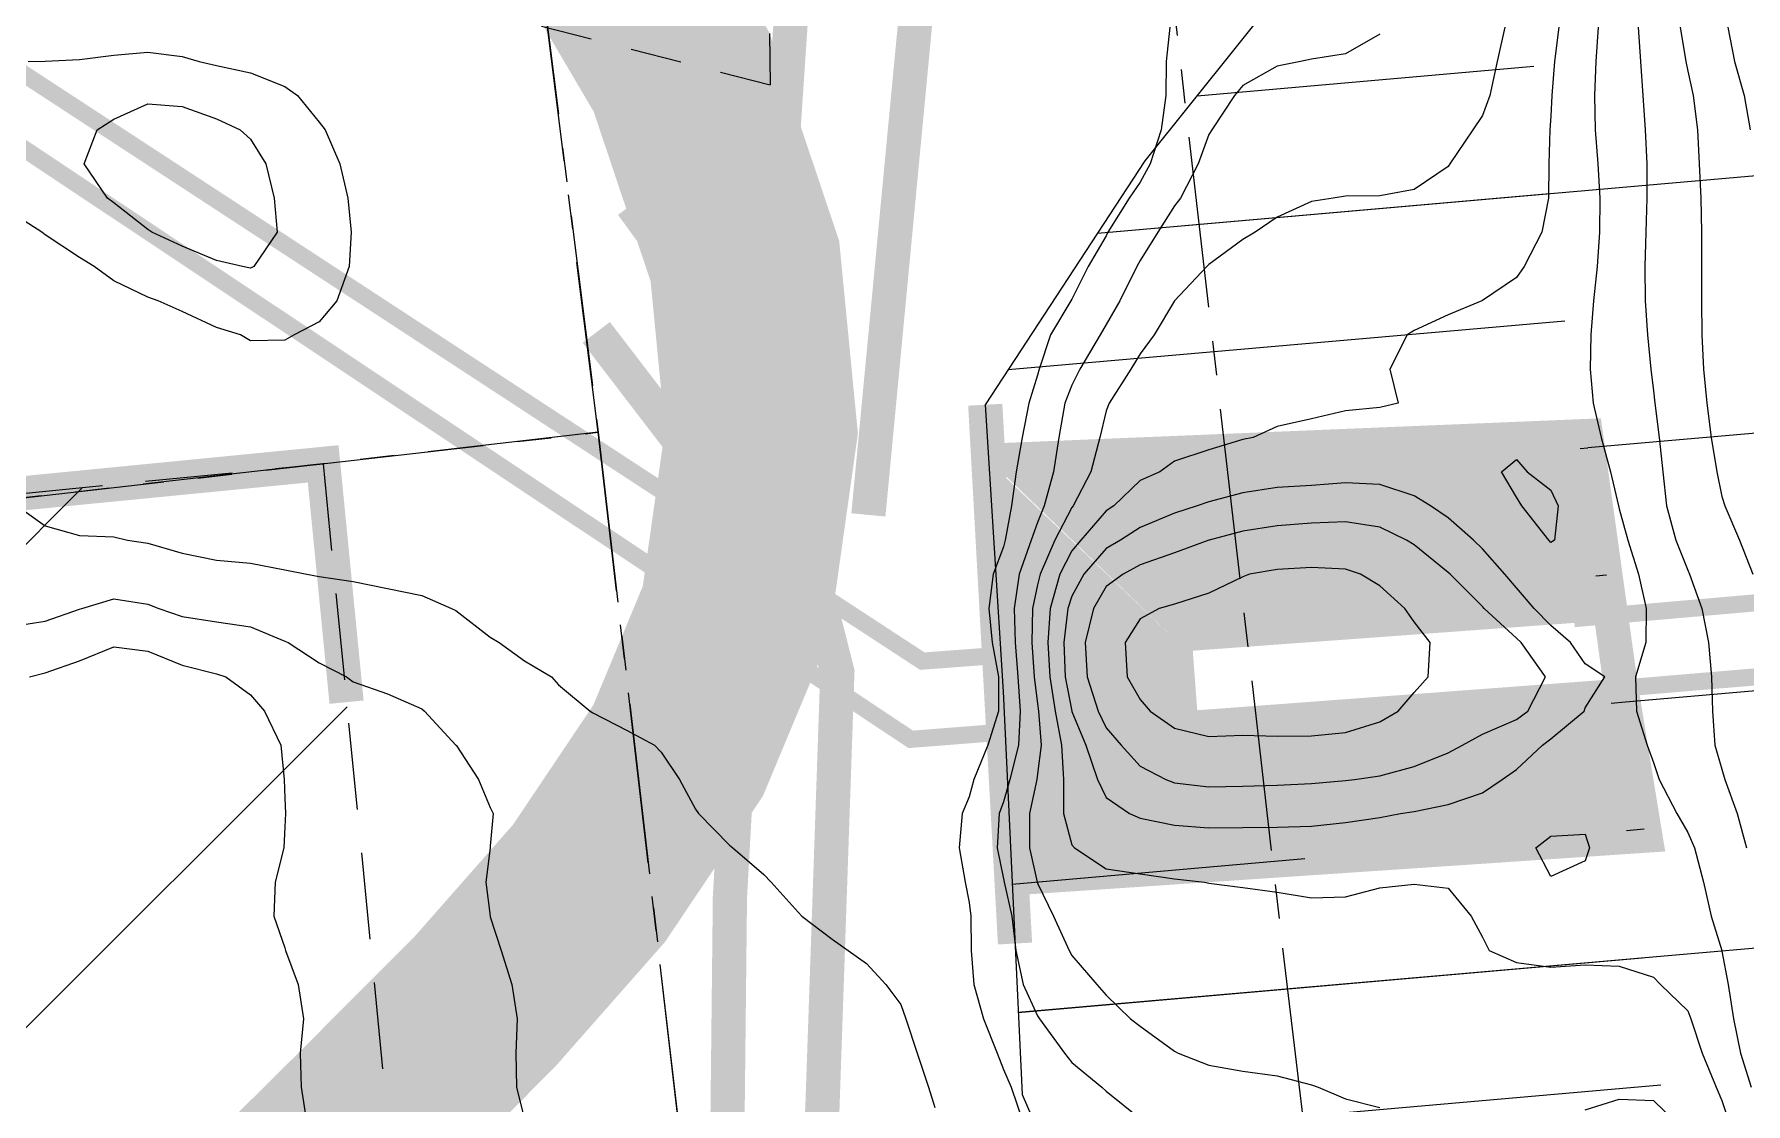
# Model space of a CAD drawing. Header units: centimetres. Extents: x 0 to 642158, y -847 to 649707.
# Drawn here: x 617098.09 to 617123.1, y 621092.01 to 621107.65 of the extents above; entities that cross this region are included whole.
import ezdxf

# ---------------------------------------------------------------- set-up
doc = ezdxf.new("R2010")
doc.units = ezdxf.units.CM
doc.header["$MEASUREMENT"] = 0
for name, pattern in [('CACHE', [9.525, 6.35, -3.175]), ('CENTERX2', [4, 2.5, -0.5, 0.5, -0.5]), ('JIS_02_0.7', [1.35, 0.75, -0.6])]:
    doc.linetypes.add(name, pattern=pattern)
for name, color, linetype, lineweight in [('MEV_environnement_V', 7, 'Continuous', 20), ('MEV_schema paysager_V', 7, 'Continuous', 20), ('WAL_parcellaire agricole', 7, 'JIS_02_0.7', 25), ('WAL_topographie 0.5', 253, 'Continuous', 20)]:
    doc.layers.add(name, color=color, linetype=linetype, lineweight=lineweight)
doc.layers.add('MEV_hydro_Ha', color=7, linetype='Continuous', lineweight=30, true_color=0x0000f9)
doc.layers.add('SPW_parcellaire cadastral', color=7, linetype='CENTERX2', lineweight=25, true_color=0xff0542)
doc.layers.add('MEV_schema paysager_Ha', color=7, linetype='Continuous', lineweight=25, transparency=0.13)
picture_1 = doc.add_image_def('image2.png', size_in_pixel=(6614, 11023))

msp = doc.modelspace()

# ---------------------------------------------------------------- hatches: boundary and pattern name
at = {"layer": 'MEV_hydro_Ha', "transparency": 33554554}
h = msp.add_hatch(color=160, dxfattribs=at)
h.dxf.hatch_style = 1
h.paths.add_polyline_path([(617112.051, 621101.411), (617114.868, 621098.693), (617121.125, 621099.118), (617120.765, 621101.771)])
h = msp.add_hatch(color=160, dxfattribs=at)
h.dxf.hatch_style = 1
h.paths.add_polyline_path([(617112.037, 621101.401), (617114.868, 621098.693), (617114.945, 621097.664), (617112.255, 621095.273)])
h = msp.add_hatch(color=160, dxfattribs=at)
h.dxf.hatch_style = 1
h.paths.add_polyline_path([(617112.25, 621095.296), (617121.63, 621095.928), (617121.269, 621098.139), (617114.945, 621097.664)])
at = {"layer": 'MEV_schema paysager_Ha', "transparency": 33554687}
h = msp.add_hatch(dxfattribs=at)
h.set_pattern_fill('ANSI31', color=60, scale=30, angle=320)
h.paths.add_polyline_path([(617170.419, 620834.567), (617172.651, 620836.166), (617173.767, 620838.36), (617176.52, 620837.394), (617174.806, 620846.341), (617170.861, 620863.855), (617160.166, 620908.624), (617154.776, 620933.562), (617146.673, 620971.647), (617141.556, 621000.514), (617137.768, 621021.34), (617128.09, 621079.063), (617126.156, 621093.864), (617119.316, 621143.104), (617111.792, 621208.391), (617108.156, 621251.964), (617106.162, 621276.436), (617103.961, 621303.676), (617102.134, 621336.288), (617100.135, 621389.845), (617096.516, 621463.981), (617093.32, 621529.296), (617090.317, 621582.148), (617088.875, 621608.789), (617089.552, 621610.434), (617091.584, 621610.24), (617079.838, 621624.63), (617079.15, 621614.869), (617077.224, 621610.745), (617075.161, 621604.283), (617075.024, 621597.272), (617074.199, 621592.185), (617074.199, 621587.785), (617073.373, 621584.761), (617071.723, 621576.1), (617070.554, 621571.223), (617069.004, 621567.237), (617065.792, 621560.483), (617065.459, 621555.39), (617064.352, 621548.747), (617063.248, 621545.861), (617063.538, 621539.763), (617064.894, 621531.341), (617066.831, 621523.888), (617067.993, 621518.758), (617069.311, 621511.094), (617070.285, 621505.466), (617073.425, 621497.132), (617077.756, 621487.932), (617080.679, 621477.434), (617081.545, 621462.498), (617082.024, 621453.112), (617079.891, 621448.421), (617077.757, 621439.358), (617074.131, 621434.987), (617070.825, 621431.469), (617069.438, 621426.671), (617071.018, 621420.988), (617073.27, 621414.516), (617077.07, 621409.311), (617077.914, 621402.699), (617079.322, 621395.946), (617077.774, 621388.912), (617077.028, 621379.272), (617077.18, 621366.49), (617077.637, 621354.926), (617081.138, 621345.34), (617084.667, 621339.141), (617088.419, 621332.55), (617091.943, 621324.141), (617093.489, 621313.549), (617093.991, 621301.308), (617095.095, 621293.181), (617098.226, 621286.522), (617098.599, 621269.214), (617098.32, 621260.56), (617100.919, 621240.097), (617102.163, 621224.304), (617102.661, 621213.61), (617104.31, 621203.418), (617105.03, 621196.058), (617108.853, 621175.666), (617110.452, 621164.481), (617113.761, 621137.233), (617115.569, 621117.477), (617117.489, 621112.22), (617116.988, 621109.132), (617114.316, 621105.794), (617111.985, 621102.229), (617112.056, 621101.1), (617120.765, 621101.771), (617121.63, 621095.928), (617112.376, 621095.304), (617112.524, 621092.145), (617113.883, 621089.004), (617118.105, 621088.839), (617120.775, 621088.744), (617122.967, 621085.98), (617123.825, 621080.262), (617124.207, 621073.973), (617125.553, 621066.79), (617126.9, 621057.169), (617128.055, 621049.377), (617129.783, 621041.532), (617130.994, 621026.347), (617134.207, 621004.931), (617136.145, 620988.525), (617136.031, 620979.069), (617142.374, 620949.543), (617145.918, 620930.208), (617153.153, 620899.212), (617158.672, 620872.657), (617161.08, 620858.212), (617163.85, 620847.016), (617167.101, 620840.155), (617169.922, 620834.909)])
h = msp.add_hatch(dxfattribs=at)
h.set_pattern_fill('ANSI31', color=60, scale=15, angle=320)
h.paths.add_polyline_path([(617170.419, 620834.567), (617172.651, 620836.166), (617173.767, 620838.36), (617172.164, 620839.948), (617169.222, 620844.997), (617165.011, 620861.103), (617155.295, 620905.773), (617149.967, 620930.558), (617141.637, 620968.956), (617138.302, 620999.865), (617134.651, 621021.029), (617125.75, 621078.391), (617121.772, 621092.578), (617115.806, 621141.831), (617107.516, 621206.061), (617103.711, 621250.656), (617102.096, 621275.072), (617098.522, 621305.188), (617095.036, 621336.316), (617086.438, 621359.081), (617085.934, 621388.312), (617080.11, 621426.004), (617086.838, 621442.658), (617088.578, 621463.389), (617083.681, 621500.211), (617076.945, 621529.071), (617073.11, 621552.713), (617080.742, 621582.645), (617082.21, 621610.23), (617089.552, 621610.434), (617091.584, 621610.24), (617079.838, 621624.63), (617079.15, 621614.869), (617077.224, 621610.745), (617075.161, 621604.283), (617075.024, 621597.272), (617074.199, 621592.185), (617074.199, 621587.785), (617073.373, 621584.761), (617071.723, 621576.1), (617070.554, 621571.223), (617069.004, 621567.237), (617065.792, 621560.483), (617065.459, 621555.39), (617064.352, 621548.747), (617063.248, 621545.861), (617063.538, 621539.763), (617064.894, 621531.341), (617066.831, 621523.888), (617067.993, 621518.758), (617069.311, 621511.094), (617070.285, 621505.466), (617073.425, 621497.132), (617077.756, 621487.932), (617080.679, 621477.434), (617081.545, 621462.498), (617082.024, 621453.112), (617079.891, 621448.421), (617077.757, 621439.358), (617074.131, 621434.987), (617070.825, 621431.469), (617069.438, 621426.671), (617071.018, 621420.988), (617073.27, 621414.516), (617077.07, 621409.311), (617077.914, 621402.699), (617079.322, 621395.946), (617077.774, 621388.912), (617077.028, 621379.272), (617077.18, 621366.49), (617077.637, 621354.926), (617081.138, 621345.34), (617084.667, 621339.141), (617088.419, 621332.55), (617091.943, 621324.141), (617093.489, 621313.549), (617093.991, 621301.308), (617095.095, 621293.181), (617098.226, 621286.522), (617098.599, 621269.214), (617098.32, 621260.56), (617100.919, 621240.097), (617102.163, 621224.304), (617102.661, 621213.61), (617104.31, 621203.418), (617105.03, 621196.058), (617108.853, 621175.666), (617110.452, 621164.481), (617113.761, 621137.233), (617115.569, 621117.477), (617117.489, 621112.22), (617116.988, 621109.132), (617114.316, 621105.794), (617111.985, 621102.229), (617112.056, 621101.1), (617120.765, 621101.771), (617121.63, 621095.928), (617112.376, 621095.304), (617112.524, 621092.145), (617113.883, 621089.004), (617118.105, 621088.839), (617120.775, 621088.744), (617122.967, 621085.98), (617123.825, 621080.262), (617124.207, 621073.973), (617125.553, 621066.79), (617126.9, 621057.169), (617128.055, 621049.377), (617129.783, 621041.532), (617130.994, 621026.347), (617134.207, 621004.931), (617136.145, 620988.525), (617136.031, 620979.069), (617142.374, 620949.543), (617145.918, 620930.208), (617153.153, 620899.212), (617158.672, 620872.657), (617161.08, 620858.212), (617163.85, 620847.016), (617167.101, 620840.155), (617169.922, 620834.909)])
h = msp.add_hatch(dxfattribs=at)
h.set_pattern_fill('AR-SAND', color=256, angle=45)
h.set_pattern_definition([(82.5, (0, 0), (-1.407013184, 1.3179271225), [0, -1.52, 0, -1.7, 0, -1.625]), (52.5, (0, 0), (-0.744137511, 3.24697973), [0, -0.82, 0, -1.37, 0, -0.525]), (12.5, (-0.8697, -0.8697), (2.198029273, 2.206032383), [0, -0.5, 0, -1.8, 0, -2.35]), (2.5, (-0.8697, -0.8697), (1.5050421636, 2.746262851), [0, -0.25, 0, -1.18, 0, -1.35])])
h.paths.add_polyline_path([(617068.737, 621071.012), (617070.354, 621071.403), (617072.44, 621071.921), (617074.536, 621072.471), (617076.635, 621073.067), (617078.733, 621073.724), (617080.828, 621074.457), (617083.074, 621075.352), (617084.959, 621076.203), (617086.967, 621077.218), (617088.93, 621078.32), (617090.841, 621079.503), (617092.696, 621080.761), (617094.495, 621082.09), (617096.461, 621083.678), (617097.882, 621084.92), (617099.47, 621086.39), (617101.015, 621087.885), (617102.541, 621089.394), (617103.935, 621090.777), (617105.696, 621092.545), (617107.306, 621094.375), (617108.736, 621096.507), (617109.704, 621098.829), (617110.124, 621101.807), (617109.851, 621104.621), (617108.826, 621107.678), (617107.699, 621109.596), (617106.048, 621111.564), (617104.161, 621113.226), (617102.181, 621114.61), (617101.061, 621115.29), (617098.084, 621116.848), (617095.977, 621117.766), (617093.867, 621118.56), (617091.742, 621119.252), (617089.609, 621119.855), (617087.478, 621120.383), (617085.906, 621120.733), (617083.21, 621121.269), (617081.071, 621121.645), (617078.935, 621121.982), (617076.799, 621122.284), (617074.666, 621122.558), (617072.535, 621122.808), (617070.407, 621123.038), (617067.899, 621123.29), (617066.169, 621123.457), (617064.06, 621123.656), (617061.958, 621123.853), (617059.862, 621124.054), (617057.773, 621124.264), (617055.692, 621124.486), (617053.618, 621124.725), (617051.551, 621124.986), (617049.494, 621125.272), (617047.027, 621125.658), (617045.4, 621125.942), (617043.367, 621126.335), (617041.353, 621126.771), (617039.361, 621127.256), (617037.394, 621127.794), (617035.458, 621128.39), (617033.554, 621129.049), (617031.678, 621129.779), (617030.614, 621130.233), (617028.043, 621131.455), (617026.258, 621132.395), (617024.469, 621133.399), (617022.682, 621134.449), (617020.889, 621135.535), (617018.693, 621136.792), (617016.502, 621138.219), (617015.086, 621133.908), (617019.431, 621133.145), (617021.247, 621132.045), (617023.075, 621130.971), (617024.92, 621129.935), (617026.789, 621128.951), (617029.464, 621127.68), (617030.621, 621127.186), (617032.589, 621126.42), (617034.587, 621125.729), (617036.613, 621125.105), (617038.66, 621124.544), (617040.726, 621124.042), (617042.805, 621123.591), (617044.894, 621123.188), (617046.57, 621122.896), (617049.085, 621122.502), (617051.183, 621122.21), (617053.282, 621121.945), (617055.383, 621121.703), (617057.485, 621121.478), (617059.589, 621121.268), (617061.693, 621121.066), (617063.798, 621120.868), (617065.904, 621120.67), (617067.624, 621120.504), (617070.116, 621120.253), (617072.221, 621120.025), (617074.325, 621119.779), (617076.425, 621119.509), (617078.52, 621119.212), (617080.611, 621118.883), (617082.694, 621118.517), (617085.329, 621117.993), (617086.837, 621117.657), (617088.891, 621117.149), (617090.927, 621116.573), (617092.94, 621115.917), (617094.924, 621115.171), (617096.874, 621114.321), (617099.684, 621112.85), (617100.651, 621112.263), (617102.428, 621111.021), (617104.039, 621109.602), (617105.404, 621107.976), (617106.264, 621106.512), (617107.095, 621104.033), (617107.305, 621101.868), (617106.981, 621099.575), (617106.258, 621097.838), (617105.083, 621096.087), (617103.651, 621094.459), (617101.957, 621092.759), (617100.57, 621091.383), (617099.058, 621089.887), (617097.545, 621088.424), (617096.009, 621087.001), (617094.66, 621085.822), (617092.783, 621084.306), (617091.078, 621083.047), (617089.318, 621081.854), (617087.507, 621080.732), (617085.649, 621079.689), (617083.75, 621078.73), (617081.979, 621077.929), (617079.847, 621077.081), (617077.852, 621076.382), (617075.834, 621075.75), (617073.798, 621075.172), (617071.747, 621074.634), (617069.688, 621074.122), (617068.01, 621073.717)])
h = msp.add_hatch(dxfattribs=at)
h.set_pattern_fill('ANSI31', color=256, scale=40)
h.paths.add_polyline_path([(617051.804, 621070.131), (617029.511, 621069.21), (617029.209, 621079.753), (617087.831, 621084.789), (617086.444, 621099.808), (617102.31, 621101.364), (617105.27, 621071.2), (617106.159, 621055.904), (617107.297, 621040.096), (617106.548, 621036.608), (617104.602, 621032.718), (617098.667, 621029.022), (617078.347, 621026.922), (617059.587, 621025.868), (617057.897, 621030.749), (617055.563, 621039.183), (617054.28, 621043.93), (617057.171, 621044.549), (617055.933, 621060.848), (617052.836, 621060.642)])

# ---------------------------------------------------------------- linework, layer by layer
at = {"layer": 'MEV_environnement_V', "linetype": 'CACHE', "ltscale": 0.3, "const_width": 0.25}
for points in [[(617094.302, 621108.349), (617095.971, 621108.349), (617111.065, 621098.48), (617114.938, 621098.769)], [(617094.507, 621107.327), (617095.903, 621107.327), (617110.896, 621097.336), (617115.085, 621097.666)], [(617120.589, 621099.101), (617139.457, 621100.747), (617162.566, 621088.893)], [(617121.174, 621098.075), (617139.07, 621099.589), (617162.352, 621087.608)]]:
    msp.add_lwpolyline(points, dxfattribs=at)
at = {"layer": 'MEV_environnement_V', "ltscale": 0.3, "const_width": 0.25}
for points in [[(617114.825, 621099.533), (617115.026, 621096.843)], [(617114.842, 621098.745), (617120.945, 621099.19)], [(617115.027, 621097.632), (617121.241, 621098.096)]]:
    msp.add_lwpolyline(points, dxfattribs=at)
at = {"layer": 'MEV_schema paysager_V', "color": 60, "const_width": 0.5}
for points in [[(617110.277, 621100.618), (617111.124, 621109.529), (617111.382, 621116.71), (617111.574, 621125.307), (617110.935, 621135.4), (617109.34, 621150.055), (617106.104, 621177.648), (617104.154, 621190.505), (617102.541, 621197.282), (617100.539, 621209.483), (617096.053, 621236.837), (617089.623, 621273.757), (617077.79, 621343.258), (617071.163, 621389.516)], [(617108.822, 621103.031), (617109.811, 621117.869), (617110.075, 621125.387), (617109.255, 621136.748), (617107.17, 621155.599), (617105.176, 621171.458), (617103.362, 621186.14), (617101.579, 621194.056), (617099.483, 621205.218), (617096.884, 621218.628), (617084.5, 621288.232), (617075.813, 621343.77), (617069.415, 621389.248)], [(617095.657, 621024.833), (617099.981, 621026.563), (617106.915, 621031.385), (617109.113, 621034.889), (617110.243, 621040.669), (617110.11, 621046.116), (617109.512, 621053.823), (617108.877, 621065.483), (617108.452, 621072.71), (617108.806, 621079.228), (617109.605, 621091.942), (617109.824, 621098.322), (617108.773, 621102.457), (617106.821, 621105.153)], [(617106.301, 621103.287), (617107.742, 621101.405), (617108.463, 621098.804), (617108.254, 621095.028), (617108.183, 621088.517), (617107.708, 621078.282), (617107.263, 621072.689), (617107.841, 621064.211), (617108.648, 621050.18), (617108.975, 621042.706), (617108.609, 621038.443), (617107.666, 621034.941), (617105.173, 621031.439), (617100.12, 621028.138), (617095.119, 621026.125)]]:
    msp.add_lwpolyline(points, dxfattribs=at)
at = {"layer": 'MEV_schema paysager_V', "color": 60}
msp.add_lwpolyline([(617100.919, 621240.097), (617102.163, 621224.304), (617102.661, 621213.61), (617104.31, 621203.418), (617105.03, 621196.058), (617108.853, 621175.666), (617110.452, 621164.481), (617113.761, 621137.233), (617115.569, 621117.477), (617117.489, 621112.22), (617116.988, 621109.132), (617114.316, 621105.794), (617111.985, 621102.229), (617112.247, 621098.038), (617112.524, 621092.145), (617113.883, 621089.004), (617118.105, 621088.839), (617120.775, 621088.744), (617122.967, 621085.98), (617123.825, 621080.262)], dxfattribs=at)
at = {"layer": 'MEV_schema paysager_V', "const_width": 0.5}
for points in [[(617111.985, 621102.229), (617112.42, 621094.351)], [(617121.269, 621098.139), (617120.765, 621101.771), (617112.051, 621101.411)], [(617097.616, 621100.904), (617102.31, 621101.364), (617102.652, 621097.88)], [(617112.25, 621095.296), (617121.63, 621095.928), (617121.269, 621098.139)]]:
    msp.add_lwpolyline(points, dxfattribs=at)
at = {"layer": 'MEV_schema paysager_V', "linetype": 'CACHE', "ltscale": 0.2}
msp.add_lwpolyline([(617051.804, 621070.131), (617029.511, 621069.21), (617029.209, 621079.753), (617087.831, 621084.789), (617086.444, 621099.808), (617102.31, 621101.364), (617105.27, 621071.2), (617106.159, 621055.904), (617107.297, 621040.096), (617106.548, 621036.608), (617104.602, 621032.718), (617098.667, 621029.022), (617078.347, 621026.922), (617059.587, 621025.868), (617057.897, 621030.749), (617055.563, 621039.183), (617054.28, 621043.93), (617057.171, 621044.549), (617055.933, 621060.848), (617052.836, 621060.642)], close=True, dxfattribs=at)
at = {"layer": 'SPW_parcellaire cadastral'}
for points in [[(616994.605, 621177.519), (617101.744, 621209.692), (617108.204, 621183.566), (617114.167, 621132.194), (617114.044, 621114.087), (617104.942, 621112.931), (617106.329, 621101.826), (617102.164, 621101.35), (617097.498, 621100.817), (617093.386, 621100.347), (617089.976, 621099.958), (617089.691, 621103.189), (617089.367, 621106.834), (617082.263, 621106.533), (617082.447, 621102.652), (617086.142, 621102.81), (617086.44, 621099.629), (617087.831, 621084.789), (617029.209, 621079.753), (617029.24, 621079.171), (617022.163, 621077.64)], [(617114.044, 621114.087), (617116.329, 621094.284), (617120.838, 621056.819), (617123.078, 621040.898), (617113.514, 621039.906), (617106.329, 621101.826), (617104.942, 621112.931), (617114.044, 621114.087)], [(617018.912, 621069.259), (617016.951, 621076.482), (617022.163, 621077.64), (617029.24, 621079.171), (617029.209, 621079.753), (617087.831, 621084.789), (617086.44, 621099.629), (617086.142, 621102.81), (617082.447, 621102.652), (617082.263, 621106.533), (617089.367, 621106.834), (617089.691, 621103.189), (617089.976, 621099.958), (617093.386, 621100.347), (617097.498, 621100.817), (617102.164, 621101.35), (617106.329, 621101.826), (617113.514, 621039.906)]]:
    msp.add_lwpolyline(points, dxfattribs=at)
at = {"layer": 'WAL_parcellaire agricole'}
msp.add_lwpolyline([(617081.824, 621276.897), (617100.262, 621195.472), (617108.341, 621134.652), (617108.844, 621106.902), (617099.094, 621109.401), (617070.416, 621108.969), (617065.416, 621105.397), (617060.988, 621103.54), (617054.345, 621104.039), (617051.631, 621105.753), (617042.845, 621103.895), (617012.847, 621093.891)], dxfattribs=at)
at = {"layer": 'WAL_topographie 0.5'}
for points in [[(617114.683, 621107.75), (617114.629, 621107.25), (617114.625, 621106.75), (617114.554, 621106.25), (617114.394, 621105.75), (617114.25, 621105.481), (617114.09, 621105.25), (617113.777, 621104.75), (617113.75, 621104.698), (617113.49, 621104.25), (617113.25, 621103.772), (617113.235, 621103.75), (617112.937, 621103.25), (617112.772, 621102.75), (617112.75, 621102.663), (617112.623, 621102.25), (617112.525, 621101.75), (617112.438, 621101.25), (617112.366, 621100.75), (617112.274, 621100.25), (617112.25, 621100.15), (617112.099, 621099.75), (617112.035, 621099.25), (617112.084, 621098.75), (617112.178, 621098.25), (617112.179, 621097.75), (617112.022, 621097.25), (617111.818, 621096.75), (617111.75, 621096.495), (617111.646, 621096.25), (617111.603, 621095.75), (617111.692, 621095.25), (617111.75, 621094.951), (617111.774, 621094.75), (617111.777, 621094.25), (617111.817, 621093.75), (617111.958, 621093.25), (617112.159, 621092.75), (617112.25, 621092.509), (617112.365, 621092.25), (617112.535, 621091.75)], [(617119.578, 621107.75), (617119.465, 621107.25), (617119.357, 621106.75), (617119.25, 621106.46), (617119.109, 621106.25), (617118.776, 621105.75), (617118.75, 621105.714), (617118.25, 621105.377), (617117.75, 621105.284), (617117.25, 621105.277), (617117.07, 621105.25), (617116.75, 621105.202), (617116.25, 621104.97), (617115.931, 621104.75), (617115.75, 621104.644), (617115.25, 621104.281), (617115.222, 621104.25), (617114.752, 621103.75), (617114.75, 621103.748), (617114.455, 621103.25), (617114.25, 621102.975), (617114.11, 621102.75), (617113.796, 621102.25), (617113.75, 621102.138), (617113.659, 621101.75), (617113.53, 621101.25), (617113.269, 621100.75), (617113.25, 621100.727), (617113.004, 621100.25), (617112.786, 621099.75), (617112.75, 621099.595), (617112.675, 621099.25), (617112.665, 621098.75), (617112.701, 621098.25), (617112.75, 621097.858), (617112.764, 621097.75), (617112.802, 621097.25), (617112.75, 621096.83), (617112.737, 621096.75), (617112.629, 621096.25), (617112.631, 621095.75), (617112.745, 621095.25), (617112.75, 621095.233), (617112.981, 621094.75), (617113.213, 621094.25), (617113.25, 621094.176), (617113.617, 621093.75), (617113.75, 621093.595), (617114.106, 621093.25), (617114.25, 621093.142), (617114.75, 621092.777), (617114.805, 621092.75), (617115.25, 621092.573), (617115.75, 621092.483), (617116.25, 621092.417), (617116.75, 621092.287), (617116.85, 621092.25), (617117.25, 621092.081), (617117.75, 621091.954)], [(617120.366, 621107.75), (617120.302, 621107.25), (617120.266, 621106.75), (617120.25, 621106.45), (617120.235, 621106.25), (617120.219, 621105.75), (617120.216, 621105.25), (617120.12, 621104.75), (617119.859, 621104.25), (617119.75, 621104.089), (617119.25, 621103.753), (617119.241, 621103.75), (617118.75, 621103.545), (617118.25, 621103.313), (617118.152, 621103.25), (617117.895, 621102.75), (617118.017, 621102.25), (617117.75, 621102.189), (617117.25, 621102.139), (617116.75, 621102.022), (617116.25, 621101.912), (617115.899, 621101.75), (617115.75, 621101.722), (617115.25, 621101.571), (617114.75, 621101.403), (617114.535, 621101.25), (617114.25, 621101.119), (617113.862, 621100.75), (617113.75, 621100.68), (617113.382, 621100.25), (617113.25, 621100.094), (617113.076, 621099.75), (617112.935, 621099.25), (617112.901, 621098.75), (617112.928, 621098.25), (617113.006, 621097.75), (617113.099, 621097.25), (617113.126, 621096.75), (617113.128, 621096.25), (617113.25, 621095.796), (617113.289, 621095.75), (617113.75, 621095.445), (617114.25, 621095.372), (617114.75, 621095.299), (617115.187, 621095.25), (617115.25, 621095.234), (617115.75, 621095.169), (617116.25, 621095.104), (617116.75, 621095.018), (617117.25, 621095.036), (617117.75, 621095.167), (617118.25, 621095.217), (617118.75, 621095.158), (617119.083, 621094.75), (617119.25, 621094.445), (617119.35, 621094.25), (617119.75, 621094.071), (617120.25, 621094.005), (617120.75, 621094.037), (617121.25, 621094.022), (617121.75, 621093.86), (617121.85, 621093.75), (617122.25, 621093.369), (617122.293, 621093.25), (617122.462, 621092.75), (617122.666, 621092.25), (617122.75, 621092.058), (617122.85, 621091.75)], [(617120.942, 621107.75), (617120.908, 621107.25), (617120.889, 621106.75), (617120.896, 621106.25), (617120.935, 621105.75), (617120.965, 621105.25), (617120.962, 621104.75), (617120.926, 621104.25), (617120.872, 621103.75), (617120.833, 621103.25), (617120.826, 621102.75), (617120.867, 621102.25), (617120.983, 621101.75), (617121.121, 621101.25), (617121.237, 621100.75), (617121.25, 621100.705), (617121.376, 621100.25), (617121.532, 621099.75), (617121.643, 621099.25), (617121.639, 621098.75), (617121.487, 621098.25), (617121.501, 621097.75), (617121.656, 621097.25), (617121.75, 621096.996), (617121.832, 621096.75), (617122.093, 621096.25), (617122.25, 621095.973), (617122.349, 621095.75), (617122.479, 621095.25), (617122.59, 621094.75), (617122.747, 621094.25), (617122.75, 621094.239), (617122.842, 621093.75), (617122.917, 621093.25), (617123.023, 621092.75), (617123.179, 621092.25)], [(617121.527, 621107.75), (617121.558, 621107.25), (617121.596, 621106.75), (617121.628, 621106.25), (617121.65, 621105.75), (617121.651, 621105.25), (617121.639, 621104.75), (617121.625, 621104.25), (617121.63, 621103.75), (617121.66, 621103.25), (617121.709, 621102.75), (617121.75, 621102.43), (617121.771, 621102.25), (617121.833, 621101.75), (617121.886, 621101.25), (617121.941, 621100.75), (617122.077, 621100.25), (617122.25, 621099.809), (617122.276, 621099.75), (617122.456, 621099.25), (617122.551, 621098.75), (617122.598, 621098.25), (617122.61, 621097.75), (617122.646, 621097.25), (617122.75, 621096.901), (617122.79, 621096.75), (617122.971, 621096.25), (617123.109, 621095.75)], [(617122.137, 621107.75), (617122.222, 621107.25), (617122.25, 621107.108), (617122.33, 621106.75), (617122.392, 621106.25), (617122.418, 621105.75), (617122.443, 621105.25), (617122.452, 621104.75), (617122.451, 621104.25), (617122.452, 621103.75), (617122.458, 621103.25), (617122.482, 621102.75), (617122.527, 621102.25), (617122.593, 621101.75), (617122.674, 621101.25), (617122.75, 621100.889), (617122.793, 621100.75), (617123.005, 621100.25), (617123.2, 621099.75)], [(617122.836, 621107.75), (617122.935, 621107.25), (617123.074, 621106.75), (617123.164, 621106.25)], [(617117.75, 621107.648), (617117.25, 621107.36), (617116.75, 621107.284), (617116.59, 621107.25), (617116.25, 621107.178), (617115.75, 621106.899), (617115.625, 621106.75), (617115.295, 621106.25), (617115.25, 621106.179), (617115.097, 621105.75), (617114.836, 621105.25), (617114.75, 621105.137), (617114.509, 621104.75), (617114.25, 621104.34), (617114.201, 621104.25), (617113.95, 621103.75), (617113.75, 621103.403), (617113.663, 621103.25), (617113.368, 621102.75), (617113.25, 621102.517), (617113.148, 621102.25), (617113.059, 621101.75), (617112.982, 621101.25), (617112.846, 621100.75), (617112.75, 621100.509), (617112.656, 621100.25), (617112.48, 621099.75), (617112.406, 621099.25), (617112.42, 621098.75), (617112.462, 621098.25), (617112.494, 621097.75), (617112.471, 621097.25), (617112.342, 621096.75), (617112.25, 621096.425), (617112.188, 621096.25), (617112.159, 621095.75), (617112.25, 621095.296), (617112.259, 621095.25), (617112.372, 621094.75), (617112.432, 621094.25), (617112.539, 621093.75), (617112.75, 621093.293), (617112.777, 621093.25), (617113.141, 621092.75), (617113.25, 621092.611), (617113.69, 621092.25), (617113.75, 621092.191), (617114.25, 621091.793)], [(617098, 621107.25), (617098.25, 621107.255), (617098.75, 621107.276), (617099.25, 621107.341), (617099.75, 621107.386), (617100.25, 621107.319), (617100.496, 621107.25), (617100.75, 621107.189), (617101.25, 621107.081), (617101.75, 621106.881), (617101.937, 621106.75), (617102.25, 621106.361), (617102.341, 621106.25), (617102.554, 621105.75), (617102.672, 621105.25), (617102.721, 621104.75), (617102.689, 621104.25), (617102.512, 621103.75), (617102.25, 621103.443), (617101.884, 621103.25), (617101.75, 621103.172), (617101.25, 621103.163), (617101.1, 621103.25), (617100.75, 621103.357), (617100.25, 621103.593), (617099.9, 621103.75), (617099.75, 621103.802), (617099.25, 621104.041), (617098.965, 621104.25), (617098.75, 621104.381), (617098.25, 621104.714), (617098.199, 621104.75), (617097.75, 621105.042)], [(617101.296, 621104.25), (617101.25, 621104.228), (617101.132, 621104.25), (617100.75, 621104.337), (617100.25, 621104.547), (617099.806, 621104.75), (617099.75, 621104.79), (617099.25, 621105.183), (617099.157, 621105.25), (617098.816, 621105.75), (617099.007, 621106.25), (617099.25, 621106.405), (617099.75, 621106.628), (617100.25, 621106.592), (617100.75, 621106.41), (617101.096, 621106.25), (617101.25, 621106.114), (617101.47, 621105.75), (617101.594, 621105.25), (617101.638, 621104.75), (617101.296, 621104.25)], [(617120.301, 621100.25), (617120.25, 621100.217), (617120.22, 621100.25), (617119.824, 621100.75), (617119.75, 621100.878), (617119.531, 621101.25), (617119.75, 621101.43), (617119.902, 621101.25), (617120.25, 621100.982), (617120.357, 621100.75), (617120.301, 621100.25)], [(617117.75, 621096.194), (617118.051, 621096.25), (617118.25, 621096.282), (617118.75, 621096.384), (617119.25, 621096.553), (617119.54, 621096.75), (617119.75, 621096.896), (617120.129, 621097.25), (617120.25, 621097.342), (617120.737, 621097.75), (617120.75, 621097.799), (617121.039, 621098.25), (617120.75, 621098.44), (617120.538, 621098.75), (617120.25, 621098.999), (617120.004, 621099.25), (617119.75, 621099.55), (617119.578, 621099.75), (617119.25, 621100.124), (617119.121, 621100.25), (617118.75, 621100.577), (617118.49, 621100.75), (617118.25, 621100.899), (617117.75, 621101.065), (617117.25, 621101.089), (617116.75, 621101.048), (617116.25, 621101.019), (617115.75, 621100.941), (617115.25, 621100.809), (617115.081, 621100.75), (617114.75, 621100.645), (617114.25, 621100.433), (617113.961, 621100.25), (617113.75, 621100.129), (617113.424, 621099.75), (617113.25, 621099.432), (617113.192, 621099.25), (617113.132, 621098.75), (617113.151, 621098.25), (617113.248, 621097.75), (617113.25, 621097.742), (617113.456, 621097.25), (617113.626, 621096.75), (617113.75, 621096.486), (617114.093, 621096.25), (617114.25, 621096.185), (617114.75, 621096.083), (617115.25, 621096.042), (617115.75, 621096.045), (617116.25, 621096.053), (617116.75, 621096.065), (617117.25, 621096.12), (617117.75, 621096.194)], [(617097.841, 621100.75), (617098.25, 621100.459), (617098.75, 621100.318), (617099.25, 621100.296), (617099.452, 621100.25), (617099.75, 621100.206), (617100.25, 621100.057), (617100.75, 621099.957), (617101.25, 621099.911), (617101.75, 621099.814), (617102.069, 621099.75), (617102.25, 621099.718), (617102.75, 621099.645), (617103.25, 621099.542), (617103.75, 621099.439), (617104.183, 621099.25), (617104.25, 621099.219), (617104.75, 621098.831), (617104.881, 621098.75), (617105.25, 621098.486), (617105.648, 621098.25), (617105.75, 621098.133), (617106.213, 621097.75), (617106.25, 621097.723), (617106.75, 621097.466), (617107.153, 621097.25), (617107.25, 621097.149), (617107.517, 621096.75), (617107.75, 621096.314), (617107.793, 621096.25), (617108.25, 621095.787), (617108.298, 621095.75), (617108.75, 621095.36), (617108.858, 621095.25), (617109.25, 621094.811), (617109.307, 621094.75), (617109.75, 621094.413), (617109.984, 621094.25), (617110.25, 621094.061), (617110.53, 621093.75), (617110.75, 621093.461), (617110.825, 621093.25), (617110.989, 621092.75), (617111.157, 621092.25), (617111.25, 621091.952)], [(617117.25, 621096.733), (617117.382, 621096.75), (617117.75, 621096.804), (617118.25, 621096.937), (617118.75, 621097.14), (617118.961, 621097.25), (617119.25, 621097.413), (617119.75, 621097.627), (617119.911, 621097.75), (617120.173, 621098.25), (617119.816, 621098.75), (617119.75, 621098.817), (617119.273, 621099.25), (617119.25, 621099.277), (617118.777, 621099.75), (617118.75, 621099.776), (617118.25, 621100.18), (617118.142, 621100.25), (617117.75, 621100.437), (617117.25, 621100.516), (617116.75, 621100.497), (617116.25, 621100.46), (617115.75, 621100.38), (617115.258, 621100.25), (617115.25, 621100.248), (617114.75, 621100.064), (617114.25, 621099.889), (617113.998, 621099.75), (617113.75, 621099.57), (617113.565, 621099.25), (617113.447, 621098.75), (617113.472, 621098.25), (617113.637, 621097.75), (617113.75, 621097.503), (617113.969, 621097.25), (617114.25, 621096.944), (617114.623, 621096.75), (617114.75, 621096.7), (617115.25, 621096.641), (617115.75, 621096.652), (617116.25, 621096.667), (617116.75, 621096.693), (617117.25, 621096.733)], [(617117.75, 621097.594), (617118.021, 621097.75), (617118.25, 621098.021), (617118.456, 621098.25), (617118.484, 621098.75), (617118.25, 621099.056), (617118.117, 621099.25), (617117.75, 621099.581), (617117.469, 621099.75), (617117.25, 621099.825), (617116.75, 621099.848), (617116.25, 621099.819), (617115.848, 621099.75), (617115.75, 621099.715), (617115.25, 621099.475), (617114.75, 621099.313), (617114.524, 621099.25), (617114.25, 621099.1), (617114.027, 621098.75), (617114.061, 621098.25), (617114.25, 621097.917), (617114.397, 621097.75), (617114.75, 621097.499), (617115.25, 621097.378), (617115.75, 621097.396), (617116.25, 621097.385), (617116.75, 621097.386), (617117.25, 621097.436), (617117.75, 621097.594)], [(617097.75, 621098.987), (617098.25, 621099.063), (617098.75, 621099.24), (617098.782, 621099.25), (617099.25, 621099.39), (617099.75, 621099.313), (617099.91, 621099.25), (617100.25, 621099.132), (617100.75, 621099.056), (617101.25, 621098.982), (617101.75, 621098.774), (617101.799, 621098.75), (617102.25, 621098.453), (617102.649, 621098.25), (617102.75, 621098.175), (617103.25, 621098.001), (617103.75, 621097.784), (617103.79, 621097.75), (617104.25, 621097.253), (617104.252, 621097.25), (617104.58, 621096.75), (617104.75, 621096.338), (617104.793, 621096.25), (617104.75, 621095.774), (617104.748, 621095.75), (617104.685, 621095.25), (617104.748, 621094.75), (617104.75, 621094.743), (617104.911, 621094.25), (617105.069, 621093.75), (617105.143, 621093.25), (617105.124, 621092.75), (617105.133, 621092.25), (617105.25, 621091.777)], [(617098.021, 621098.25), (617098.25, 621098.311), (617098.75, 621098.484), (617099.25, 621098.69), (617099.75, 621098.627), (617100.25, 621098.42), (617100.75, 621098.296), (617100.888, 621098.25), (617101.25, 621097.986), (617101.452, 621097.75), (617101.689, 621097.25), (617101.739, 621096.75), (617101.75, 621096.477), (617101.758, 621096.25), (617101.75, 621096.058), (617101.735, 621095.75), (617101.609, 621095.25), (617101.591, 621094.75), (617101.75, 621094.287), (617101.762, 621094.25), (617101.944, 621093.75), (617102.023, 621093.25), (617101.975, 621092.75), (617101.987, 621092.25), (617102.068, 621091.75)], [(617120.815, 621095.75), (617120.75, 621095.561), (617120.25, 621095.329), (617120.032, 621095.75), (617120.25, 621095.921), (617120.75, 621095.95), (617120.815, 621095.75)], [(617120.75, 621091.918), (617121.25, 621092.074), (617121.75, 621092.056), (617122.065, 621091.75)]]:
    msp.add_lwpolyline(points, dxfattribs=at)

# ---------------------------------------------------------------- pictures from other files: only their frames are drawn
image = msp.add_image(picture_1, insert=(616830.845, 620745.783), size_in_units=(429.466, 715.756), dxfattribs=dict(brightness=75))
image.dxf.flags = 7

doc.saveas('drawing.dxf')
